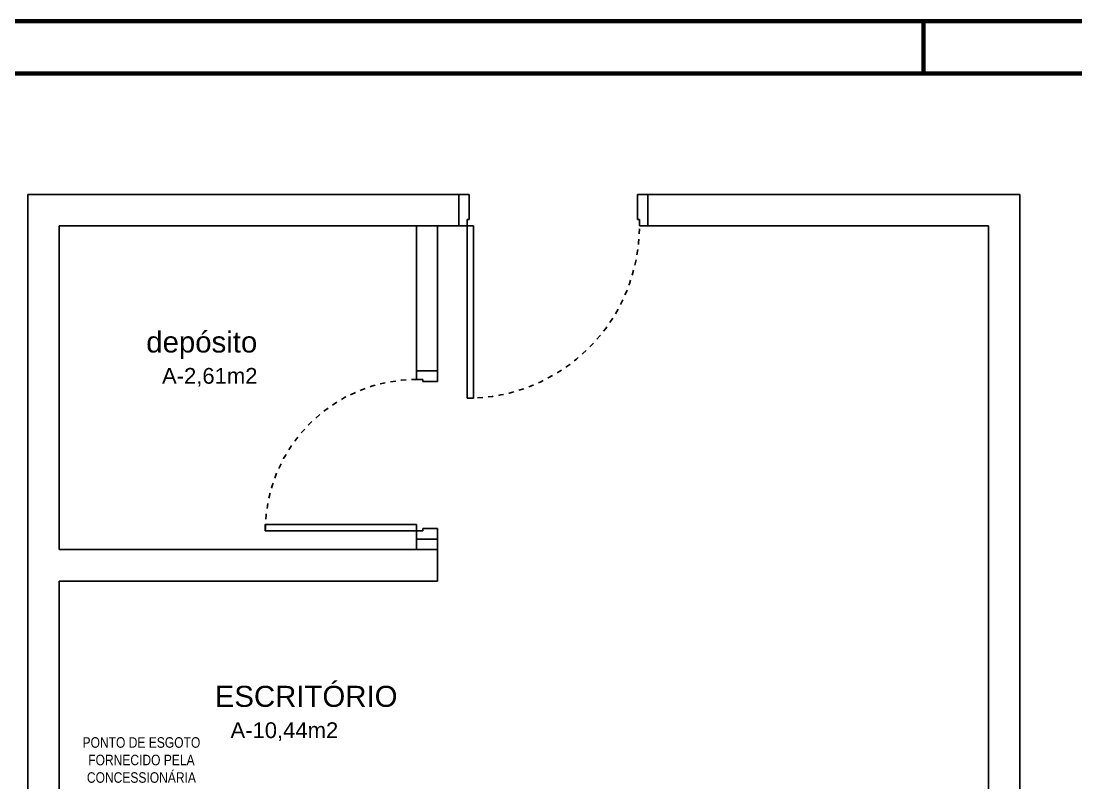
# Model space of a CAD drawing. Extents: x 41.9 to 126, y -21.3 to 38.1.
# Drawn here: x 66.79 to 86.86, y 23.65 to 38.15 of the extents above; entities that cross this region are included whole.
import ezdxf

# ---------------------------------------------------------------- set-up
doc = ezdxf.new("R2010")
doc.units = 0
doc.linetypes.add('HIDDEN2', pattern=[0.1875, 0.125, -0.0625])
doc.layers.get('0').update_dxf_attribs({"linetype": 'CONTINUOUS'})
doc.layers.add('AIO_ARQUITETURA', color=8, linetype='CONTINUOUS')
doc.layers.add('RIOPREN_0.05', color=7, linetype='CONTINUOUS', lineweight=5)
doc.layers.add('RIOPREN_0.70', color=7, linetype='CONTINUOUS', lineweight=70)
doc.styles.add('ARIAL', font='arial.ttf')

# ---------------------------------------------------------------- blocks, each defined once
blk = doc.blocks.new('PRANCHA A1')
at = {"layer": 'RIOPREN_0.70'}
blk.add_line((-42, 59.4), (-42, 58.4), dxfattribs=at)
at = {"layer": 'RIOPREN_0.70', "linetype": 'Continuous'}
for points in [[(-84.1, 59.4), (0, 59.4), (0, 0), (-84.1, 0)], [(-81.6, 1), (-81.6, 58.4), (-1, 58.4), (-1, 1)]]:
    blk.add_lwpolyline(points, close=True, dxfattribs=at)
blk = doc.blocks.new('Planta Baixa - R00')
at = {"layer": 'AIO_ARQUITETURA'}
for p, q in [((0, 11.11), (2.05, 11.11)), ((0, 9.27), (0, 11.11)), ((2.05, 10.96), (2.05, 11.11)), ((2.05, 10.96), (2.05, 11.11)), ((2.05, 11.11), (2.1, 11.11)), ((2.1, 11.11), (2.1, 10.99)), ((2.95, 11.11), (2.9, 11.11)), ((2.9, 11.11), (2.9, 10.99)), ((2.95, 11.11), (4.72, 11.11)), ((2.95, 10.96), (2.95, 11.11)), ((2.95, 10.96), (2.95, 11.11)), ((4.72, 0), (4.72, 11.11)), ((2.1, 10.99), (2.09, 10.99)), ((2.09, 10.99), (2.09, 10.96)), ((2.9, 10.99), (2.91, 10.99)), ((2.91, 10.99), (2.91, 10.96)), ((0.15, 10.96), (2.05, 10.96)), ((0.15, 9.42), (0.15, 10.96)), ((1.85, 10.27), (1.85, 10.96)), ((1.95, 10.27), (1.95, 10.96)), ((2.09, 10.96), (2.05, 10.96)), ((2.09, 10.96), (2.09, 10.14)), ((2.12, 10.96), (2.09, 10.96)), ((2.12, 10.14), (2.12, 10.96)), ((2.91, 10.96), (2.95, 10.96)), ((2.95, 10.96), (4.57, 10.96)), ((4.57, 7.41), (4.57, 10.96)), ((1.85, 10.27), (1.95, 10.27)), ((1.85, 10.23), (1.85, 10.27)), ((1.85, 10.27), (1.95, 10.27)), ((1.95, 10.27), (1.95, 10.22)), ((1.88, 10.23), (1.85, 10.23)), ((1.88, 10.23), (1.85, 10.23)), ((1.88, 10.22), (1.88, 10.23)), ((1.88, 10.22), (1.88, 10.23)), ((1.95, 10.22), (1.88, 10.22)), ((2.09, 10.14), (2.12, 10.14)), ((1.13, 9.54), (1.85, 9.54)), ((1.13, 9.54), (1.13, 9.51)), ((1.85, 9.54), (1.85, 9.51)), ((1.85, 9.51), (1.13, 9.51)), ((1.88, 9.51), (1.85, 9.51)), ((1.85, 9.51), (1.85, 9.47)), ((1.88, 9.51), (1.85, 9.51)), ((1.88, 9.52), (1.88, 9.51)), ((1.95, 9.52), (1.88, 9.52)), ((1.88, 9.52), (1.88, 9.51)), ((1.95, 9.47), (1.95, 9.52)), ((1.85, 9.42), (1.85, 9.47)), ((1.85, 9.47), (1.95, 9.47)), ((1.85, 9.47), (1.95, 9.47)), ((1.95, 9.42), (1.95, 9.47)), ((0.15, 9.42), (1.95, 9.42)), ((1.95, 9.27), (1.95, 9.42)), ((0, 9.27), (0, 8.41)), ((0.15, 9.27), (1.95, 9.27)), ((0.15, 9.27), (0.15, 8.41)), ((0, 0), (0, 8.41)), ((0.15, 0.15), (0.15, 8.41))]:
    blk.add_line(p, q, dxfattribs=at)
at = {"layer": 'AIO_ARQUITETURA', "linetype": 'HIDDEN2', "ltscale": 0.02}
for centre, radius, start, end in [((2.09, 10.96), 0.82, 270, 0.0745), ((1.85, 9.51), 0.72, 90, 180)]:
    blk.add_arc(centre, radius, start, end, dxfattribs=at)
at = {"layer": 'AIO_ARQUITETURA', "style": 'ARIAL'}
for s, height, p in [('depósito', 0.1, (0.5638, 10.3579)), ('A-2,61m2', 0.075, (0.6387, 10.2094)), ('ESCRITÓRIO', 0.1, (0.8897, 8.672)), ('A-10,44m2', 0.075, (0.9646, 8.5234))]:
    blk.add_text(s, height=height, dxfattribs=at).set_placement(p)

msp = doc.modelspace()

# ---------------------------------------------------------------- block references
msp.add_blockref('PRANCHA A1', (125.959, -21.25))
at = {"color": 10, "xscale": 4, "yscale": 4, "zscale": 4}
msp.add_blockref('Planta Baixa - R00', (66.915, -9.589), dxfattribs=at)

# ---------------------------------------------------------------- texts
at = {"layer": 'RIOPREN_0.05', "insert": (65.736, 24.521), "char_height": 0.2, "width": 6.68459, "attachment_point": 1, "rotation": 359.9999, "style": 'ARIAL'}
msp.add_mtext('\\pxsm1,qc;{\\fArial Narrow|b0|i0|c0|p34;PONTO DE ESGOTO\\PFORNECIDO PELA\\PCONCESSIONÁRIA}', dxfattribs=at)

doc.saveas('drawing.dxf')
